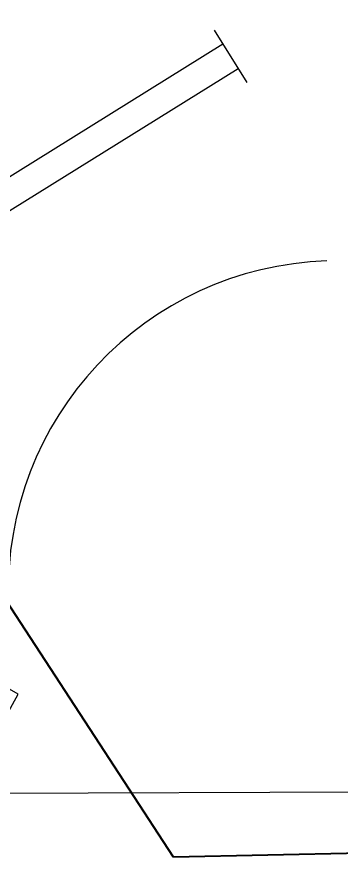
# Model space of a CAD drawing. Header units: inches. Extents: x -5337 to 1057, y 15227 to 19227.
# Drawn here: x -3693.4 to -3673.7, y 15954.4 to 16005.5 of the extents above; entities that cross this region are included whole.
import ezdxf

# ---------------------------------------------------------------- set-up
doc = ezdxf.new("R2010")
doc.units = ezdxf.units.IN
doc.header["$LTSCALE"] = 150
doc.header["$MEASUREMENT"] = 0
for name, color, linetype in [('ECB', 84, 'Continuous'), ('Level 28', 7, 'Continuous'), ('PAVING', 7, 'Continuous'), ('ROW', 7, 'Continuous'), ('STORM', 7, 'Continuous')]:
    doc.layers.add(name, color=color, linetype=linetype)

# ---------------------------------------------------------------- blocks, each defined once
blk = doc.blocks.new('A$C58E001BE')
at = {"layer": 'PAVING', "color": 1}
for p, q in [((22.343, 8.757), (4.829, 18.414)), ((17.514, 0), (22.343, 8.757))]:
    blk.add_line(p, q, dxfattribs=at)

msp = doc.modelspace()

# ---------------------------------------------------------------- linework, layer by layer
at = {"layer": 'Level 28', "color": 250, "linetype": 'Continuous', "lineweight": 40}
for p, q in [((-3683.862, 15954.421), (-3718.895, 16008.152)), ((-3527.512, 15957.661), (-3683.862, 15954.421))]:
    msp.add_line(p, q, dxfattribs=at)
at = {"layer": 'PAVING'}
msp.add_arc((-3673.89, 15970.642), 20, 91.8588, 181.8588, dxfattribs=at)
at = {"layer": 'ROW'}
msp.add_line((-3727.532, 15958.193), (-3596.874, 15958.644), dxfattribs=at)
at = {"layer": 'STORM', "color": 5}
for p, q in [((-3681.384, 16004.657), (-3679.404, 16001.472)), ((-3719.725, 15979.653), (-3680.856, 16003.808)), ((-3719.659, 15977.633), (-3679.932, 16002.321))]:
    msp.add_line(p, q, dxfattribs=at)

# ---------------------------------------------------------------- block references
at = {"layer": 'ECB'}
msp.add_blockref('A$C58E001BE', (-3715.631, 15955.575), dxfattribs=at)

doc.saveas('drawing.dxf')
